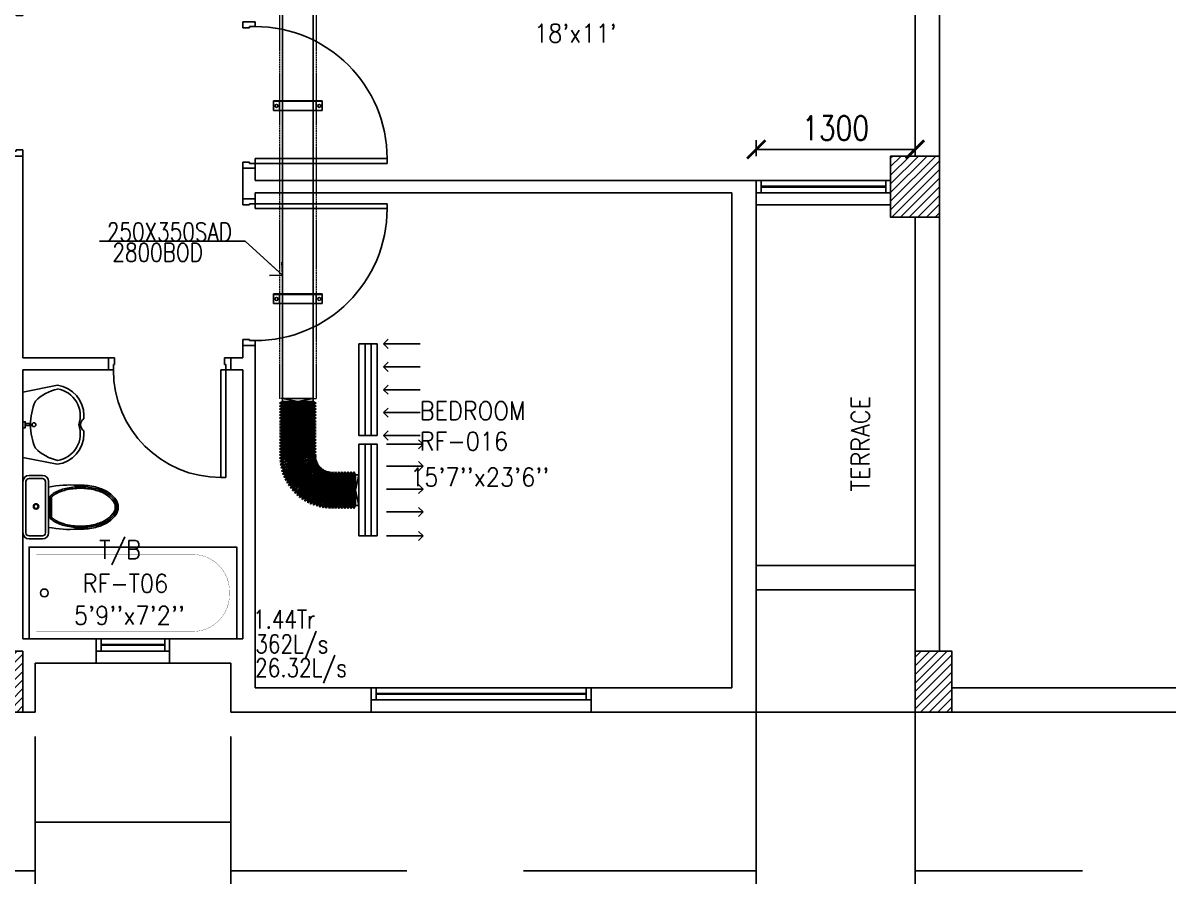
# Model space of a CAD drawing. Header units: millimetres. Extents: x -1288794 to 2153086, y -2701644 to -1335282.
# Drawn here: x 1830485 to 1839856, y -1510022 to -1503040 of the extents above; entities that cross this region are included whole.
import ezdxf

# ---------------------------------------------------------------- set-up
doc = ezdxf.new("R2010")
doc.units = ezdxf.units.MM
doc.header["$LTSCALE"] = 100
doc.header["$PDMODE"] = 34
doc.linetypes.add('DASHED2', pattern=[9.525, 6.35, -3.175])
doc.linetypes.add('HIDDEN', pattern=[9.525, 6.35, -3.175])
for name, color, linetype in [('A-ANNO-DIMS', 1, 'Continuous'), ('A-ANNO-TEXT', 8, 'Continuous'), ('A-DOOR', 4, 'Continuous'), ('A-FLOR-OVHD', 4, 'DASHED2'), ('A-FLOR-PFIX', 8, 'Continuous'), ('A-FLOR-SPCL', 8, 'Continuous'), ('A-GLAZ', 5, 'Continuous'), ('A-WALL-FULL', 8, 'Continuous'), ('AC-SAD', 3, 'Continuous'), ('AC-SAD TEXT', 3, 'Continuous'), ('M-HANGER', 30, 'Continuous'), ('RAD DIF', 10, 'Continuous'), ('RETURN GRILL RIGHT', 1, 'Continuous'), ('S-COL- HACT.', 9, 'Continuous'), ('S-COL.', 8, 'Continuous'), ('SUPPLY GRILL RIGHT', 3, 'Continuous')]:
    doc.layers.add(name, color=color, linetype=linetype)
doc.layers.add('INSULATION', color=1, linetype='Continuous', lineweight=5)
doc.styles.add('ROMANS', font='romans.shx', dxfattribs={"width": 0.8})
doc.styles.add('SIMPLEX', font='simplex.shx', dxfattribs={"width": 0.8})
doc.dimstyles.new('100 of DIM2', dxfattribs={"dimscale": 0, "dimtxt": 200, "dimasz": 150, "dimexe": 75, "dimexo": 200, "dimgap": 75, "dimtad": 1, "dimdec": 0, "dimrnd": 5, "dimzin": 0, "dimdsep": 46, "dimtxsty": 'ROMANS', "dimblk": 'ARCHTICK', "dimcen": 100, "dimclrd": 94, "dimclre": 94, "dimclrt": 2, "dimadec": 0, "dimazin": 0, "dimtfac": 1, "dimtdec": 0, "dimtofl": 0, "dimtmove": 2, "dimatfit": 3, "dimldrblk": 'OPEN90', "dimfxl": 75, "dimtolj": 1, "dimtzin": 0, "dimarcsym": 0})
pattern_1 = [(45, (2946940.44, -1108967.893), (-35.355339, 35.355339), [])]

# ---------------------------------------------------------------- blocks, each defined once
blk = doc.blocks.new('D-100-R1')
for p, q in [((-80, 980), (-80, 100)), ((-80, 980), (-40, 980)), ((-40, 980), (-40, 55)), ((-1000, 100), (-1000, 0)), ((-1000, 100), (-960, 100)), ((-960, 100), (-960, 55)), ((-80, 100), (0, 100)), ((0, 100), (0, 0)), ((-960, 55), (-950, 55)), ((-950, 55), (-950, 0)), ((-50, 55), (-50, 0)), ((-50, 55), (-40, 55)), ((-50, 0), (0, 0)), ((-1000, 0), (-950, 0))]:
    blk.add_line(p, q)
at = {"linetype": 'Continuous'}
blk.add_arc((-80, 100), 880, 90, 180, dxfattribs=at)
blk = doc.blocks.new('D-120-R1')
for p, q in [((-80, 1180), (-40, 1180)), ((-80, 1180), (-80, 100)), ((-40, 1180), (-40, 55)), ((-1200, 100), (-1160, 100)), ((-1200, 100), (-1200, 0)), ((-1160, 100), (-1160, 55)), ((-80, 100), (0, 100)), ((0, 100), (0, 0)), ((-1160, 55), (-1150, 55)), ((-1150, 55), (-1150, 0)), ((-50, 55), (-40, 55)), ((-50, 55), (-50, 0)), ((-50, 0), (0, 0)), ((-1200, 0), (-1150, 0))]:
    blk.add_line(p, q)
at = {"linetype": 'Continuous'}
blk.add_arc((-80, 100), 1080, 90, 180, dxfattribs=at)
blk = doc.blocks.new('WC-1')
for p, q in [((-210, 0), (210, 0)), ((-260, -160), (-260, -50)), ((-235, -160), (-235, -50)), ((-210, -25), (210, -25)), ((235, -50), (235, -160)), ((260, -50), (260, -160)), ((210, -185), (-210, -185)), ((210, -210), (-210, -210)), ((91.5, -222.5), (-91.5, -222.5)), ((85.8, -235), (-85.8, -235))]:
    blk.add_line(p, q)
for radius in [22.1, 17.1]:
    blk.add_circle((-6.1, -107.5), radius)
for centre, radius, start, end in [((-210, -50), 50, 90, 180), ((-210, -50), 25, 90, 180), ((210, -50), 50, 360, 90), ((210, -50), 25, 360, 90), ((-210, -160), 50, 180, 270), ((-210, -160), 25, 180, 270), ((210, -160), 25, 270, 360), ((210, -160), 50, 270, 360), ((722.3, -383.2), 904.1, 168.95288, 184.06317), ((178.2, -428.2), 340.7, 149.85861, 166.47658), ((178.2, -428.2), 328.2, 149.85861, 166.47658), ((68.6, -364.5), 214, 138.41516, 149.85861), ((68.6, -364.5), 201.5, 139.99435, 149.85861), ((-68.6, -364.5), 201.5, 30.14139, 40.00565), ((-68.6, -364.5), 214, 30.14139, 41.58484), ((-178.2, -428.2), 328.2, 13.52342, 30.14139), ((-178.2, -428.2), 340.7, 13.52342, 30.14139), ((352.1, -470), 519.6, 166.47658, 180), ((352.1, -470), 507.1, 166.47658, 180), ((-352.1, -470), 507.1, 360, 13.52342), ((-352.1, -470), 519.6, 360, 13.52342), ((352.1, -470), 532.1, 177.55413, 180), ((-352.1, -470), 532.1, 360, 2.44587), ((352.1, -470), 532.1, 180, 193.52342), ((352.1, -470), 519.6, 180, 193.52342), ((352.1, -470), 507.1, 180, 193.52342), ((-352.1, -470), 507.1, 346.47658, 360), ((-352.1, -470), 519.6, 346.47658, 360), ((-352.1, -470), 532.1, 346.47658, 360), ((178.2, -511.8), 353.2, 193.52342, 210.14139), ((178.2, -511.8), 340.7, 193.52342, 210.14139), ((178.2, -511.8), 328.2, 193.52342, 210.14139), ((-178.2, -511.8), 328.2, 329.85861, 346.47658), ((-178.2, -511.8), 340.7, 329.85861, 346.47658), ((-178.2, -511.8), 353.2, 329.85861, 346.47658), ((68.6, -575.5), 226.5, 210.14139, 234.49716), ((68.6, -575.5), 214, 210.14139, 234.49716), ((68.6, -575.5), 201.5, 210.14139, 234.49716), ((0, -671.6), 83.4, 234.49716, 270), ((0, -671.6), 83.4, 270, 305.50284), ((-68.6, -575.5), 201.5, 305.50284, 329.85861), ((-68.6, -575.5), 214, 305.50284, 329.85861), ((-68.6, -575.5), 226.5, 305.50284, 329.85861), ((0, -671.6), 108.4, 234.49716, 270), ((0, -671.6), 95.9, 234.49716, 270), ((0, -671.6), 95.9, 270, 305.50284), ((0, -671.6), 108.4, 270, 305.50284)]:
    blk.add_arc(centre, radius, start, end)
at = {"linetype": 'Continuous', "ltscale": 50}
blk.add_arc((-722.3, -383.2), 904.1, 355.93683, 11.04712, dxfattribs=at)
blk = doc.blocks.new('LAV-4')
for p, q in [((-266.3, 0), (-322.3, -283.1)), ((-266.3, 0), (268.1, 0)), ((268.1, 0), (323.6, -280.1)), ((-48.1, -499.7), (-74.6, -499.7)), ((75.4, -499.7), (49.9, -499.7))]:
    blk.add_line(p, q)
for points in [[(-24.6, 0), (-24.6, -18.5), (24.6, -18.5), (24.6, 0)], [(-9.2, -20), (-9.2, -56.9), (7.7, -56.9), (7.7, -20)]]:
    blk.add_lwpolyline(points, close=True)
blk.add_circle((0, -90.7), 15.4)
for centre, radius, start, end in [((0, -538.9), 477.4, 66.12608, 113.87396), ((73.5, -366), 375, 135.33332, 167.14321), ((-73.5, -366), 375, 12.51988, 44.66672), ((75.4, -249.7), 250, 270, 353.01209), ((-74.6, -249.7), 250, 187.67842, 270), ((-74.6, -249.7), 220, 188.58141, 289.95234), ((75.4, -249.7), 220, 250.0878, 350.85148), ((0.9, -526.6), 55.9, 28.78265, 151.21735), ((49.7, -499.5), 0, 238.18833, 0)]:
    blk.add_arc(centre, radius, start, end)
blk = doc.blocks.new('W-180')
for p, q in [((1800, 100), (0, 100)), ((40, 0), (40, 100)), ((1760, 100), (1760, 0)), ((1800, 0), (0, 0))]:
    blk.add_line(p, q)
at = {"linetype": 'Continuous'}
for p, q in [((1760, 53), (40, 53)), ((1760, 47), (40, 47))]:
    blk.add_line(p, q, dxfattribs=at)
blk = doc.blocks.new('W-60')
for p, q in [((600, 100), (0, 100)), ((40, 0), (40, 100)), ((560, 100), (560, 0)), ((600, 0), (0, 0))]:
    blk.add_line(p, q)
at = {"linetype": 'Continuous'}
for p, q in [((560, 53), (40, 53)), ((560, 47), (40, 47))]:
    blk.add_line(p, q, dxfattribs=at)
blk = doc.blocks.new('BT-2')
blk.add_lwpolyline([(0, 750), (1700, 750), (1700, 0), (0, 0)], close=True)
at = {"const_width": 2}
blk.add_lwpolyline([(60, 690), (1340, 690, -0.414214), (1640, 390), (1640, 360, -0.414214), (1340, 60), (60, 60)], format="xyb", close=True, dxfattribs=at)
blk.add_circle((125, 374.5), 31.9)
blk = doc.blocks.new('_ArchTick')
at = {"color": 0, "linetype": 'ByBlock', "const_width": 0.15}
blk.add_lwpolyline([(-0.5, -0.5), (0.5, 0.5)], dxfattribs=at)
blk = doc.blocks.new('*D469')
at = {"layer": 'A-ANNO-DIMS', "color": 94, "linetype": 'Continuous', "lineweight": -2, "ltscale": 3, "transparency": 16777216}
for p, q in [((1837785.3, -1508879.9), (1837785.3, -1511493.9)), ((1850585.3, -1508879.9), (1850585.3, -1511493.9)), ((1850585.3, -1511418.9), (1837785.3, -1511418.9))]:
    blk.add_line(p, q, dxfattribs=at)
at = {"layer": 'Defpoints', "color": 0, "linetype": 'Continuous', "ltscale": 3, "transparency": 16777216}
for p in [(1837785.3, -1508679.9), (1850585.3, -1508679.9), (1837785.3, -1511418.9)]:
    blk.add_point(p, dxfattribs=at)
at = {"layer": 'A-ANNO-DIMS', "color": 94, "linetype": 'Continuous', "lineweight": -2, "ltscale": 3, "transparency": 16777216, "xscale": 150, "yscale": 150, "zscale": 150, "rotation": 180}
blk.add_blockref('_ArchTick', (1837785.3, -1511418.9), dxfattribs=at)
at = {"layer": 'A-ANNO-DIMS', "color": 94, "linetype": 'Continuous', "lineweight": -2, "ltscale": 3, "transparency": 16777216, "xscale": 150, "yscale": 150, "zscale": 150}
blk.add_blockref('_ArchTick', (1850585.3, -1511418.9), dxfattribs=at)
at = {"layer": 'A-ANNO-DIMS', "color": 2, "linetype": 'Continuous', "ltscale": 3, "transparency": 16777216, "insert": (1844185.3, -1511243.9), "char_height": 200, "attachment_point": 5, "style": 'ROMANS'}
blk.add_mtext('\\A1;12800', dxfattribs=at)
blk = doc.blocks.new('_Open90')
at = {"color": 0, "linetype": 'ByBlock', "lineweight": -2}
for p, q in [((0, 0), (-1, 0)), ((-0.5, 0.5), (0, 0)), ((0, 0), (-0.5, -0.5))]:
    blk.add_line(p, q, dxfattribs=at)
blk = doc.blocks.new('*D470')
at = {"layer": 'A-ANNO-DIMS', "color": 94, "linetype": 'Continuous', "lineweight": -2, "ltscale": 3, "transparency": 16777216}
for p, q in [((1836485.3, -1508879.9), (1836485.3, -1511493.9)), ((1837785.3, -1508879.9), (1837785.3, -1511493.9)), ((1837785.3, -1511418.9), (1836485.3, -1511418.9))]:
    blk.add_line(p, q, dxfattribs=at)
at = {"layer": 'Defpoints', "color": 0, "linetype": 'Continuous', "ltscale": 3, "transparency": 16777216}
for p in [(1836485.3, -1508679.9), (1837785.3, -1508679.9), (1836485.3, -1511418.9)]:
    blk.add_point(p, dxfattribs=at)
at = {"layer": 'A-ANNO-DIMS', "color": 94, "linetype": 'Continuous', "lineweight": -2, "ltscale": 3, "transparency": 16777216, "xscale": 150, "yscale": 150, "zscale": 150, "rotation": 180}
blk.add_blockref('_ArchTick', (1836485.3, -1511418.9), dxfattribs=at)
at = {"layer": 'A-ANNO-DIMS', "color": 94, "linetype": 'Continuous', "lineweight": -2, "ltscale": 3, "transparency": 16777216, "xscale": 150, "yscale": 150, "zscale": 150}
blk.add_blockref('_ArchTick', (1837785.3, -1511418.9), dxfattribs=at)
at = {"layer": 'A-ANNO-DIMS', "color": 2, "linetype": 'Continuous', "ltscale": 3, "transparency": 16777216, "insert": (1837135.3, -1511243.9), "char_height": 200, "attachment_point": 5, "style": 'ROMANS'}
blk.add_mtext('\\A1;1300', dxfattribs=at)
blk = doc.blocks.new('*D471')
at = {"layer": 'A-ANNO-DIMS', "color": 94, "linetype": 'Continuous', "lineweight": -2, "ltscale": 3, "transparency": 16777216}
for p, q in [((1832185.3, -1508879.9), (1832185.3, -1511493.9)), ((1836485.3, -1508879.9), (1836485.3, -1511493.9)), ((1836485.3, -1511418.9), (1832185.3, -1511418.9))]:
    blk.add_line(p, q, dxfattribs=at)
at = {"layer": 'Defpoints', "color": 0, "linetype": 'Continuous', "ltscale": 3, "transparency": 16777216}
for p in [(1832185.3, -1508679.9), (1836485.3, -1508679.9), (1832185.3, -1511418.9)]:
    blk.add_point(p, dxfattribs=at)
at = {"layer": 'A-ANNO-DIMS', "color": 94, "linetype": 'Continuous', "lineweight": -2, "ltscale": 3, "transparency": 16777216, "xscale": 150, "yscale": 150, "zscale": 150, "rotation": 180}
blk.add_blockref('_ArchTick', (1832185.3, -1511418.9), dxfattribs=at)
at = {"layer": 'A-ANNO-DIMS', "color": 94, "linetype": 'Continuous', "lineweight": -2, "ltscale": 3, "transparency": 16777216, "xscale": 150, "yscale": 150, "zscale": 150}
blk.add_blockref('_ArchTick', (1836485.3, -1511418.9), dxfattribs=at)
at = {"layer": 'A-ANNO-DIMS', "color": 2, "linetype": 'Continuous', "ltscale": 3, "transparency": 16777216, "insert": (1834335.3, -1511243.9), "char_height": 200, "attachment_point": 5, "style": 'ROMANS'}
blk.add_mtext('\\A1;4300', dxfattribs=at)
blk = doc.blocks.new('*D472')
at = {"layer": 'A-ANNO-DIMS', "color": 94, "linetype": 'Continuous', "lineweight": -2, "ltscale": 3, "transparency": 16777216}
for p, q in [((1830585.3, -1508879.9), (1830585.3, -1511493.9)), ((1832185.3, -1508879.9), (1832185.3, -1511493.9)), ((1832185.3, -1511418.9), (1830585.3, -1511418.9))]:
    blk.add_line(p, q, dxfattribs=at)
at = {"layer": 'Defpoints', "color": 0, "linetype": 'Continuous', "ltscale": 3, "transparency": 16777216}
for p in [(1830585.3, -1508679.9), (1832185.3, -1508679.9), (1830585.3, -1511418.9)]:
    blk.add_point(p, dxfattribs=at)
at = {"layer": 'A-ANNO-DIMS', "color": 94, "linetype": 'Continuous', "lineweight": -2, "ltscale": 3, "transparency": 16777216, "xscale": 150, "yscale": 150, "zscale": 150, "rotation": 180}
blk.add_blockref('_ArchTick', (1830585.3, -1511418.9), dxfattribs=at)
at = {"layer": 'A-ANNO-DIMS', "color": 94, "linetype": 'Continuous', "lineweight": -2, "ltscale": 3, "transparency": 16777216, "xscale": 150, "yscale": 150, "zscale": 150}
blk.add_blockref('_ArchTick', (1832185.3, -1511418.9), dxfattribs=at)
at = {"layer": 'A-ANNO-DIMS', "color": 2, "linetype": 'Continuous', "ltscale": 3, "transparency": 16777216, "insert": (1831385.3, -1511243.9), "char_height": 200, "attachment_point": 5, "style": 'ROMANS'}
blk.add_mtext('\\A1;1600', dxfattribs=at)
blk = doc.blocks.new('*D473')
at = {"layer": 'A-ANNO-DIMS', "color": 94, "linetype": 'Continuous', "lineweight": -2, "ltscale": 3, "transparency": 16777216}
for p, q in [((1826185.3, -1508879.9), (1826185.3, -1511493.9)), ((1830585.3, -1508879.9), (1830585.3, -1511493.9)), ((1830585.3, -1511418.9), (1826185.3, -1511418.9))]:
    blk.add_line(p, q, dxfattribs=at)
at = {"layer": 'Defpoints', "color": 0, "linetype": 'Continuous', "ltscale": 3, "transparency": 16777216}
for p in [(1826185.3, -1508679.9), (1830585.3, -1508679.9), (1826185.3, -1511418.9)]:
    blk.add_point(p, dxfattribs=at)
at = {"layer": 'A-ANNO-DIMS', "color": 94, "linetype": 'Continuous', "lineweight": -2, "ltscale": 3, "transparency": 16777216, "xscale": 150, "yscale": 150, "zscale": 150, "rotation": 180}
blk.add_blockref('_ArchTick', (1826185.3, -1511418.9), dxfattribs=at)
at = {"layer": 'A-ANNO-DIMS', "color": 94, "linetype": 'Continuous', "lineweight": -2, "ltscale": 3, "transparency": 16777216, "xscale": 150, "yscale": 150, "zscale": 150}
blk.add_blockref('_ArchTick', (1830585.3, -1511418.9), dxfattribs=at)
at = {"layer": 'A-ANNO-DIMS', "color": 2, "linetype": 'Continuous', "ltscale": 3, "transparency": 16777216, "insert": (1828385.3, -1511243.9), "char_height": 200, "attachment_point": 5, "style": 'ROMANS'}
blk.add_mtext('\\A1;4400', dxfattribs=at)
blk = doc.blocks.new('*D512')
at = {"layer": 'Defpoints', "color": 0, "transparency": 16777216}
for p in [(1837785.3, -1504075.6), (1836485.3, -1504329.9), (1837785.3, -1504329.9)]:
    blk.add_point(p, dxfattribs=at)
at = {"layer": 'RAD DIF', "color": 94, "lineweight": -2, "transparency": 16777216}
for p, q in [((1836485.3, -1504129.9), (1836485.3, -1504000.6)), ((1837785.3, -1504129.9), (1837785.3, -1504000.6)), ((1836485.3, -1504075.6), (1837785.3, -1504075.6))]:
    blk.add_line(p, q, dxfattribs=at)
at = {"layer": 'RAD DIF', "color": 94, "lineweight": -2, "transparency": 16777216, "xscale": 150, "yscale": 150, "zscale": 150, "rotation": 180}
blk.add_blockref('_ArchTick', (1836485.3, -1504075.6), dxfattribs=at)
at = {"layer": 'RAD DIF', "color": 94, "lineweight": -2, "transparency": 16777216, "xscale": 150, "yscale": 150, "zscale": 150}
blk.add_blockref('_ArchTick', (1837785.3, -1504075.6), dxfattribs=at)
at = {"layer": 'RAD DIF', "color": 2, "transparency": 16777216, "insert": (1837135.3, -1503900.6), "char_height": 200, "attachment_point": 5, "style": 'ROMANS'}
blk.add_mtext('\\A1;1300', dxfattribs=at)
blk = doc.blocks.new('*U465')
at = {"layer": 'AC-SAD'}
for p, q in [((-25, 250), (-12.5, 275)), ((-25, 0), (-25, 250)), ((-12.5, -25), (-12.5, 275)), ((-12.5, 275), (0, 250)), ((0, 0), (0, 250)), ((-25, 0), (-12.5, -25)), ((-12.5, -25), (0, 0))]:
    blk.add_line(p, q, dxfattribs=at)
blk = doc.blocks.new('*U466')
at = {"layer": 'AC-SAD', "color": 0, "linetype": 'ByBlock', "lineweight": -2, "transparency": 16777216}
for p, rotation in [((1832611, -1506613), 273.5809862195675), ((1832610.3, -1506588), 270), ((1832613.4, -1506637.9), 277.1619724391347), ((1832617.3, -1506662.5), 280.7429586587023), ((1832622.7, -1506686.9), 284.3239448782699), ((1832629.6, -1506711), 287.9049310978373), ((1832638.1, -1506734.5), 291.485917317405), ((1832647.9, -1506757.5), 295.0669035369727), ((1832659.2, -1506779.8), 298.6478897565401), ((1832671.9, -1506801.3), 302.2288759761078), ((1832685.9, -1506822), 305.8098621956752), ((1832701.1, -1506841.8), 309.3908484152428), ((1832717.6, -1506860.6), 312.9718346348104), ((1832735.2, -1506878.4), 316.552820854378), ((1832753.9, -1506895), 320.1338070739455), ((1832773.5, -1506910.4), 323.7147932935132), ((1832794.1, -1506924.6), 327.2957795130807), ((1832815.6, -1506937.4), 330.8767657326483), ((1832837.8, -1506948.9), 334.457751952216), ((1832860.7, -1506959), 338.0387381717838), ((1832884.1, -1506967.6), 341.6197243913513), ((1832908.1, -1506974.7), 345.2007106109189), ((1832932.4, -1506980.3), 348.7816968304863), ((1832957.1, -1506984.4), 352.3626830500538), ((1832982, -1506987), 355.9436692696212), ((1833006.9, -1506988), 359.5246554891889)]:
    blk.add_blockref('*U465', p, dxfattribs=dict(at, rotation=rotation))
blk = doc.blocks.new('*U326')
at = {"linetype": 'Continuous'}
for p, q in [((-37.5, -183.2), (-37.5, 216.8)), ((42.5, 216.8), (-37.5, 216.8)), ((37.5, -183.2), (37.5, 216.8)), ((42.5, -183.2), (42.5, 216.8)), ((42.5, 166.8), (-37.5, 166.8)), ((42.5, -133.2), (-37.5, -133.2)), ((42.5, -183.2), (-37.5, -183.2))]:
    blk.add_line(p, q, dxfattribs=at)
for centre in [(0, 191.8), (0, -158.2)]:
    blk.add_circle(centre, 12.5, dxfattribs=at)
blk = doc.blocks.new('*U324')
at = {"linetype": 'Continuous'}
for p, q in [((-37.5, -175.2), (-37.5, 224.8)), ((42.5, 224.8), (-37.5, 224.8)), ((37.5, -175.2), (37.5, 224.8)), ((42.5, -175.2), (42.5, 224.8)), ((42.5, 174.8), (-37.5, 174.8)), ((42.5, -125.2), (-37.5, -125.2)), ((42.5, -175.2), (-37.5, -175.2))]:
    blk.add_line(p, q, dxfattribs=at)
for centre in [(0, 199.8), (0, -150.2)]:
    blk.add_circle(centre, 12.5, dxfattribs=at)
blk = doc.blocks.new('SUPPLY GRILL RIGHT')
at = {"layer": 'SUPPLY GRILL RIGHT'}
for p, q in [((375, 25), (-375, 25)), ((375, -25), (375, 25)), ((375, -25), (-375, -25)), ((375, -75), (375, -25))]:
    blk.add_line(p, q, dxfattribs=at)
blk.add_lwpolyline([(-375, -75), (375, -75), (375, 75), (-375, 75)], close=True, dxfattribs=at)
for points in [[(-375, -450), (-375, -150)], [(-178.5, -450), (-178.5, -150)], [(9, -450), (9, -150)], [(196.5, -450), (196.5, -150)], [(375, -450), (375, -150)]]:
    blk.add_leader(points, dimstyle='100 of DIM2', override={"dimscale": 1, "dimasz": 75, "dimtad": 0, "dimclrd": 0, "dimfxl": 0.2}, dxfattribs=at)
blk = doc.blocks.new('RETURN GRILL RIGHT')
at = {"layer": 'RETURN GRILL RIGHT'}
for p, q in [((375, 25), (-375, 25)), ((375, -25), (-375, -25))]:
    blk.add_line(p, q, dxfattribs=at)
blk.add_lwpolyline([(-375, -75), (375, -75), (375, 75), (-375, 75)], close=True, dxfattribs=at)
for points in [[(-375, -125), (-375, -425)], [(-187.5, -125), (-187.5, -425)], [(0, -125), (0, -425)], [(187.5, -125), (187.5, -425)], [(375, -125), (375, -425)]]:
    blk.add_leader(points, dimstyle='100 of DIM2', override={"dimscale": 1, "dimasz": 75, "dimtad": 0, "dimclrd": 0, "dimfxl": 0.2}, dxfattribs=at)

msp = doc.modelspace()

# ---------------------------------------------------------------- hatches: boundary and pattern name
at = {"layer": 'S-COL- HACT.', "linetype": 'Continuous', "ltscale": 3}
h = msp.add_hatch(dxfattribs=at)
h.set_pattern_fill('ANSI31', color=256, scale=400, style=0)
h.set_pattern_definition(pattern_1)
h.paths.add_polyline_path([(1837985.3, -1504129.9), (1837985.3, -1504629.9), (1837585.3, -1504629.9), (1837585.3, -1504129.9)])
h = msp.add_hatch(dxfattribs=at)
h.set_pattern_fill('ANSI31', color=256, scale=400, style=0)
h.set_pattern_definition(pattern_1)
h.paths.add_polyline_path([(1830485.3, -1508179.9), (1830485.3, -1508679.9), (1830085.3, -1508679.9), (1830085.3, -1508179.9)])
h = msp.add_hatch(dxfattribs=at)
h.set_pattern_fill('ANSI31', color=256, scale=400, style=0)
h.set_pattern_definition([(45, (2067480.445, -1509404.66), (-35.355339, 35.355339), [])])
h.paths.add_polyline_path([(1838085.3, -1508179.9), (1838085.3, -1508679.9), (1837785.3, -1508679.9), (1837785.3, -1508179.9)])

# ---------------------------------------------------------------- linework, layer by layer
at = {"layer": 'A-FLOR-OVHD', "ltscale": 3}
msp.add_lwpolyline([(1850585.3, -1508679.9), (1850585.3, -1509979.9), (1837785.3, -1509979.9), (1837785.3, -1508679.9), (1836485.3, -1508679.9), (1836485.3, -1509979.9), (1832185.3, -1509979.9), (1832185.3, -1509579.9), (1830585.3, -1509579.9), (1830585.3, -1509979.9), (1823585.3, -1509979.9), (1823585.3, -1500329.9), (1822585.3, -1500329.9), (1822585.3, -1495829.9)], dxfattribs=at)
msp.add_lwpolyline([(1850585.3, -1508679.9), (1850585.3, -1509979.9), (1837785.3, -1509979.9), (1837785.3, -1508679.9), (1836485.3, -1508679.9), (1836485.3, -1509979.9), (1832185.3, -1509979.9), (1832185.3, -1509579.9), (1830585.3, -1509579.9), (1830585.3, -1509979.9), (1823585.3, -1509979.9), (1823585.3, -1500329.9), (1822585.3, -1500329.9), (1822585.3, -1495829.9)], dxfattribs=at)
at = {"layer": 'A-FLOR-SPCL', "ltscale": 3}
for p, q in [((1836485.3, -1507479.9), (1837785.3, -1507479.9)), ((1836485.3, -1507679.9), (1837785.3, -1507679.9))]:
    msp.add_line(p, q, dxfattribs=at)
at = {"layer": 'A-GLAZ'}
for p, q in [((1837585.3, -1504329.9), (1836485.3, -1504329.9)), ((1836525.3, -1504329.9), (1836525.3, -1504429.9)), ((1837545.3, -1504429.9), (1837545.3, -1504329.9)), ((1837585.3, -1504429.9), (1836485.3, -1504429.9))]:
    msp.add_line(p, q, dxfattribs=at)
at = {"layer": 'A-GLAZ', "linetype": 'Continuous'}
for p, q in [((1837545.3, -1504376.9), (1836525.3, -1504376.9)), ((1837545.3, -1504382.9), (1836525.3, -1504382.9))]:
    msp.add_line(p, q, dxfattribs=at)
at = {"layer": 'A-GLAZ', "ltscale": 3}
for p, q in [((1836485.3, -1504529.9), (1837585.3, -1504529.9)), ((1831685.3, -1508279.9), (1831085.3, -1508279.9)), ((1835135.3, -1508679.9), (1833335.3, -1508679.9))]:
    msp.add_line(p, q, dxfattribs=at)
at = {"layer": 'A-WALL-FULL', "ltscale": 3}
for p, q in [((1837785.3, -1504129.9), (1837785.3, -1501029.9)), ((1837985.3, -1508179.9), (1837985.3, -1501279.9)), ((1830385.3, -1504129.9), (1830485.3, -1504129.9)), ((1830485.3, -1505779.9), (1830485.3, -1504129.9)), ((1837585.3, -1504129.9), (1837785.3, -1504129.9)), ((1837585.3, -1504629.9), (1837585.3, -1504129.9)), ((1832285.3, -1504229.9), (1832385.3, -1504229.9)), ((1832285.3, -1504479.9), (1832285.3, -1504229.9)), ((1832385.3, -1504329.9), (1832385.3, -1504229.9)), ((1832385.3, -1504329.9), (1836485.3, -1504329.9)), ((1836485.3, -1504529.9), (1836485.3, -1504329.9)), ((1832285.3, -1504479.9), (1832385.3, -1504479.9)), ((1832385.3, -1504429.9), (1836285.3, -1504429.9)), ((1832385.3, -1504429.9), (1832385.3, -1504479.9)), ((1836285.3, -1508479.9), (1836285.3, -1504429.9)), ((1836485.3, -1504529.9), (1836485.3, -1504529.9)), ((1836485.3, -1508679.9), (1836485.3, -1504529.9)), ((1837585.3, -1504629.9), (1837785.3, -1504629.9)), ((1837785.3, -1508679.9), (1837785.3, -1504629.9)), ((1832285.3, -1505679.9), (1832385.3, -1505679.9)), ((1832285.3, -1505779.9), (1832285.3, -1505679.9)), ((1832385.3, -1508479.9), (1832385.3, -1505679.9)), ((1830485.3, -1505779.9), (1831185.3, -1505779.9)), ((1831185.3, -1505879.9), (1831185.3, -1505779.9)), ((1832185.3, -1505879.9), (1832185.3, -1505779.9)), ((1832185.3, -1505779.9), (1832285.3, -1505779.9)), ((1830485.3, -1505879.9), (1831185.3, -1505879.9)), ((1830485.3, -1508079.9), (1830485.3, -1505879.9)), ((1832185.3, -1505879.9), (1832285.3, -1505879.9)), ((1832285.3, -1508079.9), (1832285.3, -1505879.9)), ((1830485.3, -1508079.9), (1831085.3, -1508079.9)), ((1831085.3, -1508079.9), (1831085.3, -1508279.9)), ((1831685.3, -1508079.9), (1832285.3, -1508079.9)), ((1831685.3, -1508079.9), (1831685.3, -1508279.9)), ((1830585.3, -1508679.9), (1830585.3, -1508279.9)), ((1830585.3, -1508279.9), (1831085.3, -1508279.9)), ((1831685.3, -1508279.9), (1832185.3, -1508279.9)), ((1832185.3, -1508679.9), (1832185.3, -1508279.9)), ((1832385.3, -1508479.9), (1833335.3, -1508479.9)), ((1833335.3, -1508479.9), (1833335.3, -1508679.9)), ((1835135.3, -1508479.9), (1836285.3, -1508479.9)), ((1835135.3, -1508479.9), (1835135.3, -1508679.9)), ((1838085.3, -1508479.9), (1850385.3, -1508479.9)), ((1828385.3, -1508679.9), (1830585.3, -1508679.9)), ((1832185.3, -1508679.9), (1833335.3, -1508679.9)), ((1835135.3, -1508679.9), (1836485.3, -1508679.9)), ((1837785.3, -1508679.9), (1850585.3, -1508679.9))]:
    msp.add_line(p, q, dxfattribs=at)
at = {"layer": 'A-WALL-FULL', "linetype": 'Continuous', "ltscale": 3}
for p, q in [((1830085.3, -1504129.9), (1830485.3, -1504129.9)), ((1838085.3, -1508179.9), (1837985.3, -1508179.9)), ((1838085.3, -1508479.9), (1838085.3, -1508179.9))]:
    msp.add_line(p, q, dxfattribs=at)
at = {"layer": 'AC-SAD'}
for p, q in [((1832610.3, -1501979.9), (1832610.3, -1506588)), ((1832860.3, -1501979.9), (1832860.3, -1506588)), ((1832610.3, -1506138), (1832585.3, -1506150.5)), ((1832585.3, -1506150.5), (1832885.3, -1506150.5)), ((1832585.3, -1506150.5), (1832610.3, -1506163)), ((1832610.3, -1506163), (1832585.3, -1506175.5)), ((1832585.3, -1506175.5), (1832885.3, -1506175.5)), ((1832585.3, -1506175.5), (1832610.3, -1506188)), ((1832610.3, -1506188), (1832585.3, -1506200.5)), ((1832610.3, -1506113), (1832860.3, -1506113)), ((1832610.3, -1506113), (1832735.3, -1506138)), ((1832610.3, -1506138), (1832860.3, -1506138)), ((1832610.3, -1506163), (1832860.3, -1506163)), ((1832610.3, -1506188), (1832860.3, -1506188)), ((1832735.3, -1506138), (1832860.3, -1506113)), ((1832860.3, -1506138), (1832885.3, -1506150.5)), ((1832885.3, -1506150.5), (1832860.3, -1506163)), ((1832860.3, -1506163), (1832885.3, -1506175.5)), ((1832885.3, -1506175.5), (1832860.3, -1506188)), ((1832860.3, -1506188), (1832885.3, -1506200.5)), ((1832585.3, -1506200.5), (1832885.3, -1506200.5)), ((1832585.3, -1506200.5), (1832610.3, -1506213)), ((1832610.3, -1506213), (1832585.3, -1506225.5)), ((1832585.3, -1506225.5), (1832885.3, -1506225.5)), ((1832585.3, -1506225.5), (1832610.3, -1506238)), ((1832610.3, -1506238), (1832585.3, -1506250.5)), ((1832585.3, -1506250.5), (1832885.3, -1506250.5)), ((1832585.3, -1506250.5), (1832610.3, -1506263)), ((1832610.3, -1506263), (1832585.3, -1506275.5)), ((1832585.3, -1506275.5), (1832885.3, -1506275.5)), ((1832585.3, -1506275.5), (1832610.3, -1506288)), ((1832610.3, -1506288), (1832585.3, -1506300.5)), ((1832610.3, -1506213), (1832860.3, -1506213)), ((1832610.3, -1506238), (1832860.3, -1506238)), ((1832610.3, -1506263), (1832860.3, -1506263)), ((1832610.3, -1506288), (1832860.3, -1506288)), ((1832885.3, -1506200.5), (1832860.3, -1506213)), ((1832860.3, -1506213), (1832885.3, -1506225.5)), ((1832885.3, -1506225.5), (1832860.3, -1506238)), ((1832860.3, -1506238), (1832885.3, -1506250.5)), ((1832885.3, -1506250.5), (1832860.3, -1506263)), ((1832860.3, -1506263), (1832885.3, -1506275.5)), ((1832885.3, -1506275.5), (1832860.3, -1506288)), ((1832860.3, -1506288), (1832885.3, -1506300.5)), ((1832585.3, -1506300.5), (1832885.3, -1506300.5)), ((1832585.3, -1506300.5), (1832610.3, -1506313)), ((1832610.3, -1506313), (1832585.3, -1506325.5)), ((1832585.3, -1506325.5), (1832885.3, -1506325.5)), ((1832585.3, -1506325.5), (1832610.3, -1506338)), ((1832610.3, -1506338), (1832585.3, -1506350.5)), ((1832585.3, -1506350.5), (1832885.3, -1506350.5)), ((1832585.3, -1506350.5), (1832610.3, -1506363)), ((1832610.3, -1506363), (1832585.3, -1506375.5)), ((1832585.3, -1506375.5), (1832885.3, -1506375.5)), ((1832585.3, -1506375.5), (1832610.3, -1506388)), ((1832610.3, -1506313), (1832860.3, -1506313)), ((1832610.3, -1506338), (1832860.3, -1506338)), ((1832610.3, -1506363), (1832860.3, -1506363)), ((1832885.3, -1506300.5), (1832860.3, -1506313)), ((1832860.3, -1506313), (1832885.3, -1506325.5)), ((1832885.3, -1506325.5), (1832860.3, -1506338)), ((1832860.3, -1506338), (1832885.3, -1506350.5)), ((1832885.3, -1506350.5), (1832860.3, -1506363)), ((1832860.3, -1506363), (1832885.3, -1506375.5)), ((1832885.3, -1506375.5), (1832860.3, -1506388)), ((1832610.3, -1506388), (1832585.3, -1506400.5)), ((1832585.3, -1506400.5), (1832885.3, -1506400.5)), ((1832585.3, -1506400.5), (1832610.3, -1506413)), ((1832610.3, -1506413), (1832585.3, -1506425.5)), ((1832585.3, -1506425.5), (1832885.3, -1506425.5)), ((1832585.3, -1506425.5), (1832610.3, -1506438)), ((1832610.3, -1506438), (1832585.3, -1506450.5)), ((1832585.3, -1506450.5), (1832885.3, -1506450.5)), ((1832585.3, -1506450.5), (1832610.3, -1506463)), ((1832610.3, -1506463), (1832585.3, -1506475.5)), ((1832585.3, -1506475.5), (1832885.3, -1506475.5)), ((1832585.3, -1506475.5), (1832610.3, -1506488)), ((1832610.3, -1506388), (1832860.3, -1506388)), ((1832610.3, -1506413), (1832860.3, -1506413)), ((1832610.3, -1506438), (1832860.3, -1506438)), ((1832610.3, -1506463), (1832860.3, -1506463)), ((1832860.3, -1506388), (1832885.3, -1506400.5)), ((1832885.3, -1506400.5), (1832860.3, -1506413)), ((1832860.3, -1506413), (1832885.3, -1506425.5)), ((1832885.3, -1506425.5), (1832860.3, -1506438)), ((1832860.3, -1506438), (1832885.3, -1506450.5)), ((1832885.3, -1506450.5), (1832860.3, -1506463)), ((1832860.3, -1506463), (1832885.3, -1506475.5)), ((1832885.3, -1506475.5), (1832860.3, -1506488)), ((1832610.3, -1506488), (1832585.3, -1506500.5)), ((1832585.3, -1506500.5), (1832885.3, -1506500.5)), ((1832585.3, -1506500.5), (1832610.3, -1506513)), ((1832610.3, -1506513), (1832585.3, -1506525.5)), ((1832585.3, -1506525.5), (1832885.3, -1506525.5)), ((1832585.3, -1506525.5), (1832610.3, -1506538)), ((1832610.3, -1506538), (1832585.3, -1506550.5)), ((1832585.3, -1506550.5), (1832885.3, -1506550.5)), ((1832585.3, -1506550.5), (1832610.3, -1506563)), ((1832610.3, -1506488), (1832860.3, -1506488)), ((1832610.3, -1506513), (1832860.3, -1506513)), ((1832610.3, -1506538), (1832860.3, -1506538)), ((1832860.3, -1506488), (1832885.3, -1506500.5)), ((1832885.3, -1506500.5), (1832860.3, -1506513)), ((1832860.3, -1506513), (1832885.3, -1506525.5)), ((1832885.3, -1506525.5), (1832860.3, -1506538)), ((1832860.3, -1506538), (1832885.3, -1506550.5)), ((1832885.3, -1506550.5), (1832860.3, -1506563)), ((1833006.9, -1506738), (1833019.4, -1506713)), ((1833006.9, -1506738), (1833006.9, -1506988)), ((1833235.3, -1506738), (1833010.3, -1506738)), ((1833019.4, -1506713), (1833019.4, -1507013)), ((1833019.4, -1506713), (1833031.9, -1506738)), ((1833031.9, -1506738), (1833044.4, -1506713)), ((1833031.9, -1506738), (1833031.9, -1506988)), ((1833044.4, -1506713), (1833044.4, -1507013)), ((1833044.4, -1506713), (1833056.9, -1506738)), ((1833056.9, -1506738), (1833069.4, -1506713)), ((1833056.9, -1506738), (1833056.9, -1506988)), ((1833069.4, -1506713), (1833069.4, -1507013)), ((1833069.4, -1506713), (1833081.9, -1506738)), ((1833081.9, -1506738), (1833094.4, -1506713)), ((1833081.9, -1506738), (1833081.9, -1506988)), ((1833094.4, -1506713), (1833094.4, -1507013)), ((1833094.4, -1506713), (1833106.9, -1506738)), ((1833106.9, -1506738), (1833119.4, -1506713)), ((1833106.9, -1506738), (1833106.9, -1506988)), ((1833119.4, -1506713), (1833119.4, -1507013)), ((1833119.4, -1506713), (1833131.9, -1506738)), ((1833131.9, -1506738), (1833144.4, -1506713)), ((1833131.9, -1506738), (1833131.9, -1506988)), ((1833144.4, -1506713), (1833144.4, -1507013)), ((1833144.4, -1506713), (1833156.9, -1506738)), ((1833156.9, -1506738), (1833169.4, -1506713)), ((1833156.9, -1506738), (1833156.9, -1506988)), ((1833169.4, -1506713), (1833169.4, -1507013)), ((1833169.4, -1506713), (1833181.9, -1506738)), ((1833181.9, -1506738), (1833194.4, -1506713)), ((1833181.9, -1506738), (1833181.9, -1506988)), ((1833194.4, -1506713), (1833194.4, -1507013)), ((1833194.4, -1506713), (1833206.9, -1506738)), ((1833206.9, -1506738), (1833206.9, -1506988)), ((1833235.3, -1506738), (1833206.9, -1506863)), ((1833206.9, -1506863), (1833235.3, -1506988)), ((1833019.4, -1507013), (1833006.9, -1506988)), ((1833235.3, -1506988), (1833010.3, -1506988)), ((1833031.9, -1506988), (1833019.4, -1507013)), ((1833044.4, -1507013), (1833031.9, -1506988)), ((1833056.9, -1506988), (1833044.4, -1507013)), ((1833069.4, -1507013), (1833056.9, -1506988)), ((1833081.9, -1506988), (1833069.4, -1507013)), ((1833094.4, -1507013), (1833081.9, -1506988)), ((1833106.9, -1506988), (1833094.4, -1507013)), ((1833119.4, -1507013), (1833106.9, -1506988)), ((1833131.9, -1506988), (1833119.4, -1507013)), ((1833144.4, -1507013), (1833131.9, -1506988)), ((1833156.9, -1506988), (1833144.4, -1507013)), ((1833169.4, -1507013), (1833156.9, -1506988)), ((1833181.9, -1506988), (1833169.4, -1507013)), ((1833194.4, -1507013), (1833181.9, -1506988)), ((1833206.9, -1506988), (1833194.4, -1507013))]:
    msp.add_line(p, q, dxfattribs=at)
for radius in [400, 150]:
    msp.add_arc((1833010.3, -1506588), radius, 180, 270, dxfattribs=at)
at = {"layer": 'INSULATION', "linetype": 'HIDDEN', "ltscale": 0.01}
for p, q in [((1832585.3, -1501983), (1832585.3, -1506113)), ((1832885.3, -1501983), (1832885.3, -1506113)), ((1832610.3, -1506113), (1832585.3, -1506113)), ((1832860.3, -1506113), (1832885.3, -1506113))]:
    msp.add_line(p, q, dxfattribs=at)
at = {"layer": 'S-COL.', "linetype": 'Continuous', "ltscale": 3}
for points in [[(1837985.3, -1504129.9), (1837985.3, -1504629.9), (1837585.3, -1504629.9), (1837585.3, -1504129.9)], [(1837985.3, -1504129.9), (1837985.3, -1504629.9), (1837585.3, -1504629.9), (1837585.3, -1504129.9)], [(1837985.3, -1504129.9), (1837985.3, -1504629.9), (1837585.3, -1504629.9), (1837585.3, -1504129.9)], [(1830485.3, -1508179.9), (1830485.3, -1508679.9), (1830085.3, -1508679.9), (1830085.3, -1508179.9)], [(1837785.3, -1508679.9), (1837785.3, -1508179.9), (1838085.3, -1508179.9), (1838085.3, -1508679.9)], [(1837785.3, -1508679.9), (1837785.3, -1508179.9), (1838085.3, -1508179.9), (1838085.3, -1508679.9)], [(1837785.3, -1508679.9), (1837785.3, -1508179.9), (1838085.3, -1508179.9), (1838085.3, -1508679.9)], [(1838085.3, -1508179.9), (1838085.3, -1508679.9), (1837785.3, -1508679.9), (1837785.3, -1508179.9)]]:
    msp.add_lwpolyline(points, close=True, dxfattribs=at)

# ---------------------------------------------------------------- block references
at = {"layer": 'A-DOOR', "ltscale": 3}
for p, rotation in [((1830485.3, -1502929.9), 90), ((1832285.3, -1504229.9), 270)]:
    msp.add_blockref('D-120-R1', p, dxfattribs=dict(at, rotation=rotation))
at = {"layer": 'A-DOOR', "ltscale": 3, "xscale": -1}
for name, p, rotation in [('D-120-R1', (1832285.3, -1504479.9), 270), ('D-100-R1', (1832185.3, -1505779.9), 180)]:
    msp.add_blockref(name, p, dxfattribs=dict(at, rotation=rotation))
at = {"layer": 'A-FLOR-PFIX', "ltscale": 3, "xscale": -1}
for name, p, rotation in [('LAV-4', (1830485.3, -1506327.8), 90), ('WC-1', (1830485.3, -1507002.8), 90), ('BT-2', (1830535.3, -1507329.9), 180)]:
    msp.add_blockref(name, p, dxfattribs=dict(at, rotation=rotation))
at = {"layer": 'A-GLAZ', "ltscale": 3, "xscale": -1, "rotation": 180}
for name, p in [('W-60', (1831085.3, -1508079.9)), ('W-180', (1833335.3, -1508479.9))]:
    msp.add_blockref(name, p, dxfattribs=at)
at = {"layer": 'AC-SAD'}
msp.add_blockref('*U466', (0, 0), dxfattribs=at)
at = {"layer": 'M-HANGER', "xscale": -1, "rotation": 270}
for name, p in [('*U326', (1832718.5, -1503718.9)), ('*U324', (1832710.5, -1505298.9))]:
    msp.add_blockref(name, p, dxfattribs=at)
at = {"layer": 'RETURN GRILL RIGHT', "rotation": 89.99999999999999}
msp.add_blockref('RETURN GRILL RIGHT', (1833310.3, -1506041.7), dxfattribs=at)
at = {"layer": 'SUPPLY GRILL RIGHT', "rotation": 89.99999999999999}
msp.add_blockref('SUPPLY GRILL RIGHT', (1833310.3, -1506863), dxfattribs=at)

# ---------------------------------------------------------------- texts
at = {"layer": 'A-ANNO-TEXT', "style": 'ROMANS', "width": 0.9}
for s, p in [("18'x11'", (1834667.6, -1503199.8)), ('BEDROOM', (1833732.4, -1506289.2)), ('RF-016', (1833732.4, -1506537.9)), ("15'7''x23'6''", (1833653.9, -1506832.1)), ('T/B', (1831109.9, -1507424.4)), ('RF-T06', (1830974.3, -1507702)), ("5'9''x7'2''", (1830903, -1507963.9))]:
    msp.add_text(s, height=150, dxfattribs=at).set_placement(p)
msp.add_text('TERRACE', height=150, rotation=90, dxfattribs=at).set_placement((1837412.2, -1506873.8))
at = {"layer": 'AC-SAD TEXT', "style": 'SIMPLEX', "width": 0.8}
for s, p in [('250X350SAD', (1831172.3, -1504824.6)), ('2800BOD', (1831217.5, -1504992.8)), ('1.44Tr', (1832367.9, -1507994.2)), ('362L/s', (1832387.2, -1508197)), ('26.32L/s', (1832385.3, -1508392))]:
    msp.add_text(s, height=150, dxfattribs=at).set_placement(p)

# ---------------------------------------------------------------- dimensions: what is measured, and where the dimension line sits
at = {"layer": 'A-ANNO-DIMS', "linetype": 'Continuous', "ltscale": 3}
for base, p1, p2, picture, middle in [((1826185.3, -1511418.9), (1830585.3, -1508679.9), (1826185.3, -1508679.9), '*D473', (1828385.3, -1511243.9)), ((1830585.3, -1511418.9), (1832185.3, -1508679.9), (1830585.3, -1508679.9), '*D472', (1831385.3, -1511243.9)), ((1832185.3, -1511418.9), (1836485.3, -1508679.9), (1832185.3, -1508679.9), '*D471', (1834335.3, -1511243.9)), ((1836485.3, -1511418.9), (1837785.3, -1508679.9), (1836485.3, -1508679.9), '*D470', (1837135.3, -1511243.9)), ((1837785.3, -1511418.9), (1850585.3, -1508679.9), (1837785.3, -1508679.9), '*D469', (1844185.3, -1511243.9))]:
    dim = msp.add_linear_dim(base=base, p1=p1, p2=p2, dimstyle='100 of DIM2', override={"dimscale": 1}, dxfattribs=at)
    dim.commit()
    dim.dimension.update_dxf_attribs({"geometry": picture, "text_midpoint": middle})
at = {"layer": 'RAD DIF'}
dim = msp.add_linear_dim(base=(1837785.3, -1504075.6), p1=(1836485.3, -1504329.9), p2=(1837785.3, -1504329.9), dimstyle='100 of DIM2', override={"dimscale": 1, "dimfxl": 0.2}, dxfattribs=at)
dim.commit()
dim.dimension.update_dxf_attribs({"geometry": '*D512', "text_midpoint": (1837135.3, -1503900.6)})

# ---------------------------------------------------------------- leaders
at = {"layer": 'AC-SAD TEXT'}
msp.add_leader([(1832608.8, -1505103.1), (1832303.6, -1504824.6), (1831112.9, -1504824.6)], dimstyle='100 of DIM2', override={"dimscale": 1, "dimtad": 0, "dimfxl": 0.2}, dxfattribs=at)

doc.saveas('drawing.dxf')
